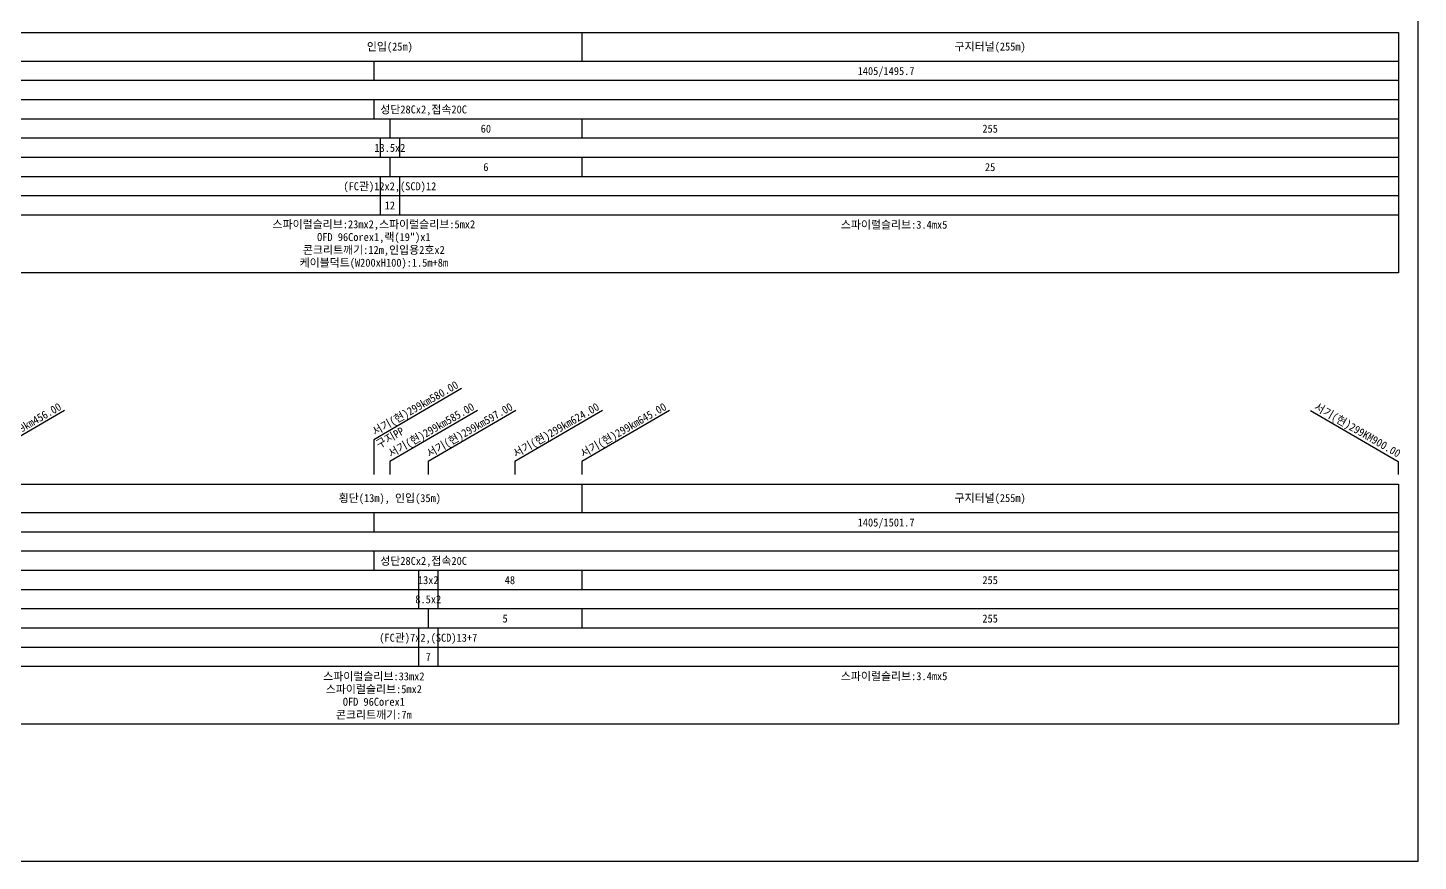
# Model space of a CAD drawing. Header units: millimetres. Extents: x 17638 to 18434, y 1103 to 1809.
# Drawn here: x 17999.6 to 18433.9, y 1103.1 to 1363.4 of the extents above; entities that cross this region are included whole.
import ezdxf
from ezdxf.enums import TextEntityAlignment as Align

# ---------------------------------------------------------------- set-up
doc = ezdxf.new("R2010")
doc.units = ezdxf.units.MM
doc.header["$LTSCALE"] = 10
doc.header["$MEASUREMENT"] = 0
for name, color, linetype in [('TT-TABL-LIN1', 4, 'Continuous'), ('TT-TABL-LIN2', 1, 'Continuous'), ('TT-TABL-TEX2', 3, 'Continuous'), ('TZ-LEAL', 1, 'Continuous'), ('TZ-LEAT', 3, 'Continuous')]:
    doc.layers.add(name, color=color, linetype=linetype)
doc.layers.add('TX-PAPR', color=2, linetype='Continuous', plot=False)
doc.styles.get("Standard").update_dxf_attribs({"font": 'GulimChe.ttf'})
doc.styles.add('굴림체', font='GulimChe.ttf')

# ---------------------------------------------------------------- blocks, each defined once
blk = doc.blocks.new('JD-경부고속하선표_190503')
at = {"layer": 'TT-TABL-LIN1'}
blk.add_lwpolyline([(2, 114), (785.58, 114), (785.58, 39), (2, 39)], close=True, dxfattribs=at)
at = {"layer": 'TT-TABL-LIN2'}
for points in [[(785.58, 105), (9.33, 105)], [(785.58, 99), (9.33, 99)], [(785.58, 93), (9.33, 93)], [(785.58, 87), (9.33, 87)], [(785.58, 81), (38.33, 81)], [(785.58, 75), (9.33, 75)], [(785.58, 69), (9.33, 69)], [(785.58, 63), (9.33, 63)], [(785.58, 57), (9.33, 57)]]:
    blk.add_lwpolyline(points, dxfattribs=at)
blk = doc.blocks.new('JD-경부고속상선표_190503')
at = {"layer": 'TT-TABL-LIN1'}
blk.add_lwpolyline([(2, 114), (785.58, 114), (785.58, 39), (2, 39)], close=True, dxfattribs=at)
at = {"layer": 'TT-TABL-LIN2'}
for points in [[(785.58, 105), (9.33, 105)], [(785.58, 99), (9.33, 99)], [(785.58, 93), (9.33, 93)], [(785.58, 87), (9.33, 87)], [(785.58, 81), (38.33, 81)], [(785.58, 75), (9.33, 75)], [(785.58, 69), (9.33, 69)], [(785.58, 63), (9.33, 63)], [(785.58, 57), (9.33, 57)]]:
    blk.add_lwpolyline(points, dxfattribs=at)

msp = doc.modelspace()

# ---------------------------------------------------------------- linework, layer by layer
at = {"layer": 'TT-TABL-LIN2'}
for p, q in [((18172.68, 1361.87), (18172.68, 1352.87)), ((18172.68, 1220.85), (18172.68, 1211.85))]:
    msp.add_line(p, q, dxfattribs=at)
at = {"layer": 'TX-PAPR'}
msp.add_lwpolyline([(17637.89, 1103.05), (18433.89, 1103.05), (18433.89, 1619.05), (17637.89, 1619.05)], close=True, dxfattribs=at)
at = {"layer": 'TZ-LEAL'}
for points in [[(18107.68, 1352.87), (18107.68, 1346.87)], [(18107.68, 1340.87), (18107.68, 1334.87)], [(18112.68, 1334.87), (18112.68, 1328.87)], [(18172.68, 1334.87), (18172.68, 1328.87)], [(18109.68, 1328.87), (18109.68, 1322.87)], [(18115.68, 1328.87), (18115.68, 1322.87)], [(18112.68, 1322.87), (18112.68, 1316.87)], [(18172.68, 1322.87), (18172.68, 1316.87)], [(18109.68, 1316.87), (18109.68, 1310.87)], [(18115.68, 1316.87), (18115.68, 1310.87)], [(18109.68, 1310.87), (18109.68, 1304.87)], [(18115.68, 1310.87), (18115.68, 1304.87)], [(18135.07, 1250.72), (18107.68, 1234.69), (18107.68, 1223.85)], [(18011.07, 1243.87), (17983.68, 1227.85), (17983.68, 1223.85)], [(18140.07, 1243.87), (18112.68, 1227.85), (18112.68, 1223.85)], [(18152.07, 1243.87), (18124.68, 1227.85), (18124.68, 1223.85)], [(18179.07, 1243.87), (18151.68, 1227.85), (18151.68, 1223.85)], [(18200.07, 1243.87), (18172.68, 1227.85), (18172.68, 1223.85)], [(18400.3, 1243.87), (18427.68, 1227.85), (18427.68, 1223.85)], [(18107.68, 1211.85), (18107.68, 1205.85)], [(18107.68, 1199.85), (18107.68, 1193.85)], [(18121.68, 1193.85), (18121.68, 1187.85)], [(18127.68, 1193.85), (18127.68, 1187.85)], [(18172.68, 1193.85), (18172.68, 1187.85)], [(18121.68, 1187.85), (18121.68, 1181.85)], [(18127.68, 1187.85), (18127.68, 1181.85)], [(18124.68, 1181.85), (18124.68, 1175.85)], [(18172.68, 1181.85), (18172.68, 1175.85)], [(18121.68, 1175.85), (18121.68, 1169.85)], [(18127.68, 1175.85), (18127.68, 1169.85)], [(18121.68, 1169.85), (18121.68, 1163.85)], [(18127.68, 1169.85), (18127.68, 1163.85)]]:
    msp.add_lwpolyline(points, dxfattribs=at)

# ---------------------------------------------------------------- block references
at = {"layer": 'TT-TABL-LIN2'}
for name, p in [('JD-경부고속하선표_190503', (17642.11, 1247.87)), ('JD-경부고속상선표_190503', (17642.11, 1106.85))]:
    msp.add_blockref(name, p, dxfattribs=at)

# ---------------------------------------------------------------- texts
at = {"layer": 'TT-TABL-TEX2'}
for s, p in [('인입(25m)', (18112.68, 1357.37)), ('스파이럴슬리브:23mx2,스파이럴슬리브:5mx2', (18107.68, 1301.87)), ('OFD 96Corex1,랙(19")x1', (18107.68, 1297.87)), ('콘크리트깨기:12m,인입용2호x2', (18107.68, 1293.87)), ('케이블덕트(W200xH100):1.5m+8m', (18107.68, 1289.87)), ('횡단(13m), 인입(35m)', (18112.68, 1216.35)), ('스파이럴슬리브:33mx2', (18107.68, 1160.85)), ('스파이럴슬리브:5mx2', (18107.68, 1156.85)), ('OFD 96Corex1', (18107.68, 1152.85)), ('콘크리트깨기:7m', (18107.68, 1148.85))]:
    msp.add_text(s, height=2.5, dxfattribs=at).set_placement(p, align=Align.MIDDLE)
at = {"layer": 'TT-TABL-TEX2', "style": '굴림체'}
for p in [(18300.18, 1357.37), (18300.18, 1216.35)]:
    msp.add_text('구지터널(255m)', height=2.5, dxfattribs=at).set_placement(p, align=Align.MIDDLE)
at = {"layer": 'TT-TABL-TEX2'}
for s, p in [('1405/1495.7', (18267.68, 1349.87)), ('60', (18142.68, 1331.87)), ('255', (18300.18, 1331.87)), ('13.5x2', (18112.68, 1325.87)), ('6', (18142.68, 1319.87)), ('25', (18300.18, 1319.87)), ('(FC관)12x2,(SCD)12', (18112.68, 1313.87)), ('12', (18112.68, 1307.87)), ('스파이럴슬리브:3.4mx5', (18270.18, 1301.87)), ('1405/1501.7', (18267.68, 1208.85)), ('13x2', (18124.68, 1190.85)), ('48', (18150.18, 1190.85)), ('255', (18300.18, 1190.85)), ('8.5x2', (18124.68, 1184.85)), ('5', (18148.68, 1178.85)), ('255', (18300.18, 1178.85)), ('(FC관)7x2,(SCD)13+7', (18124.68, 1172.85)), ('7', (18124.68, 1166.85)), ('스파이럴슬리브:3.4mx5', (18270.18, 1160.85))]:
    msp.add_text(s, height=2.5, dxfattribs=at).set_placement(p, align=Align.MIDDLE_CENTER)
for p in [(18109.68, 1337.87), (18109.68, 1196.85)]:
    msp.add_text('성단28Cx2,접속20C', height=2.5, dxfattribs=at).set_placement(p, align=Align.MIDDLE_LEFT)
at = {"layer": 'TZ-LEAT', "style": '굴림체'}
for s, rotation, p in [('서기(현)299km580.00', 30, (18121.18, 1243.49)), ('서기(현)299km456.00', 30, (17997.18, 1236.64)), ('서기(현)299km585.00', 30, (18126.18, 1236.64)), ('서기(현)299km597.00', 30, (18138.18, 1236.64)), ('서기(현)299km624.00', 30, (18165.18, 1236.64)), ('서기(현)299km645.00', 30, (18186.18, 1236.64)), ('서기(현)299KM900.00', 330, (18414.29, 1236.67))]:
    msp.add_text(s, height=2.5, rotation=rotation, dxfattribs=at).set_placement(p, align=Align.CENTER)
at = {"layer": 'TZ-LEAT'}
msp.add_text('구지PP', height=2.5, rotation=30, dxfattribs=at).set_placement((18109.23, 1231.89))

doc.saveas('drawing.dxf')
